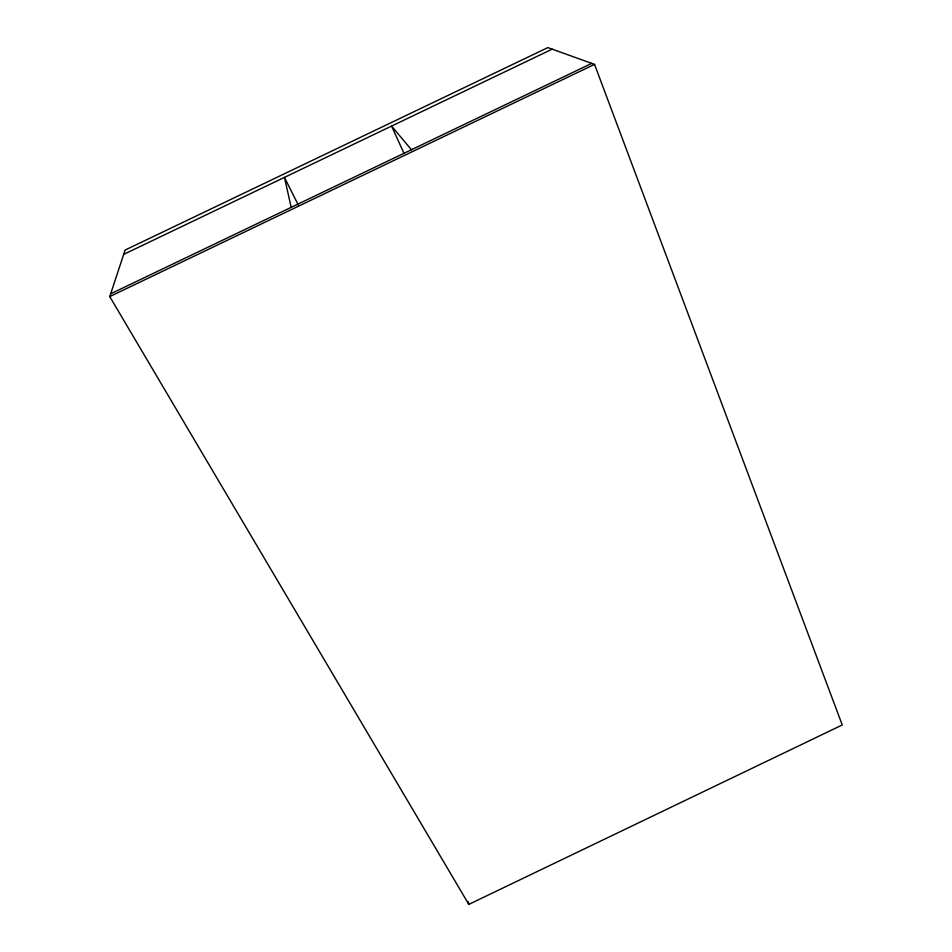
<?xml version="1.0" encoding="UTF-8"?>
<svg xmlns="http://www.w3.org/2000/svg" width="952" height="952" viewBox="0 0 952 952"><rect width="100%" height="100%" fill="white"/><g stroke="black" fill="none" stroke-linecap="round" stroke-linejoin="round"><path stroke-width="1.43" d="M109.754 296.596L125.105 250.067L547.84 47.6L594.536 64.379L842.246 724.972L468.824 904.4L109.754 296.596L594.536 64.379M123.677 254.386L552.184 49.159M110.67 293.811L591.739 63.379M411.442 149.738L391.581 126.081L404.065 153.534M298.63 205.632L284.446 177.393L291.181 207.346M468.11 901.52L468.824 904.4"/></g></svg>
